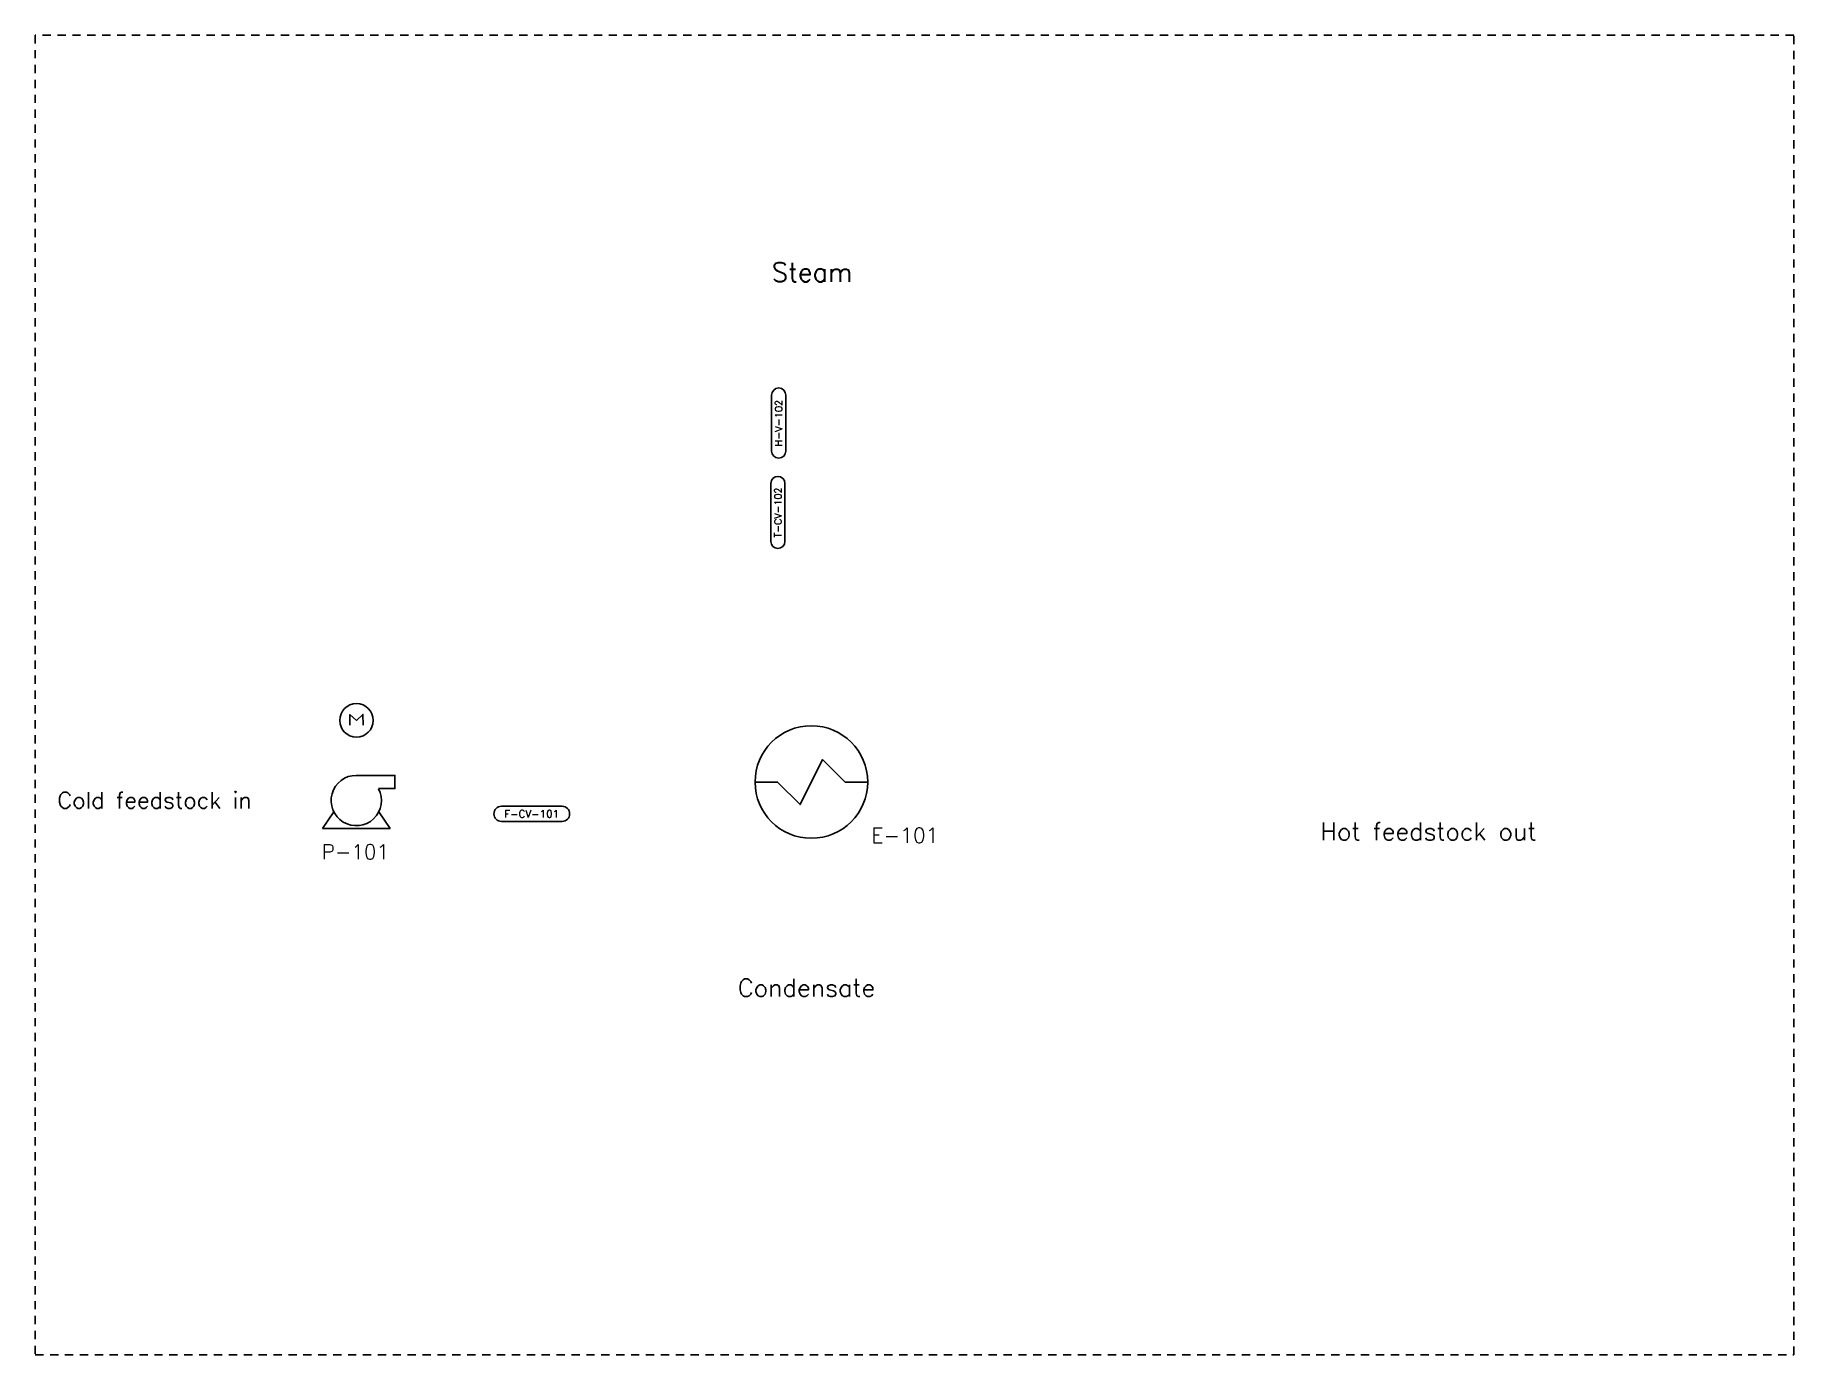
# Model space of a CAD drawing. Header units: inches. Extents: x 0 to 26.6, y 0 to 19.9.
import ezdxf
from ezdxf.enums import TextEntityAlignment as Align

# ---------------------------------------------------------------- set-up
doc = ezdxf.new("R2010")
doc.units = ezdxf.units.IN
doc.header["$MEASUREMENT"] = 0
doc.linetypes.add('HIDDEN2', pattern=[0.1875, 0.125, -0.0625])
doc.layers.add('no plot', color=41, linetype='HIDDEN2', plot=False)
doc.layers.add('Text', color=7, linetype='Continuous')
doc.styles.get("Standard").update_dxf_attribs({"font": 'romans.shx', "height": 0.1})

# ---------------------------------------------------------------- blocks, each defined once
blk = doc.blocks.new('*U30')
at = {"color": 0, "linetype": 'ByBlock', "lineweight": -2}
for p, q in [((-0.418, 0.093), (-0.021, 0.093)), ((-0.021, 0.093), (0.381, 0.093)), ((0.381, -0.108), (-0.418, -0.108))]:
    blk.add_line(p, q, dxfattribs=at)
for centre, start, end in [((-0.418, -0.007), 90, 270), ((0.381, -0.007), 270, 90)]:
    blk.add_arc(centre, 0.1, start, end, dxfattribs=at)
blk.add_attdef('#(TargetObject.Tag)', text='', height=0.1, dxfattribs=at).set_placement((-0.02, -0.057), align=Align.CENTER)
blk = doc.blocks.new('*U55')
at = {"color": 0, "linetype": 'ByBlock', "lineweight": -2}
for p, q in [((-0.436, 0.093), (-0.021, 0.093)), ((-0.021, 0.093), (0.398, 0.093)), ((0.398, -0.108), (-0.436, -0.108))]:
    blk.add_line(p, q, dxfattribs=at)
for centre, start, end in [((-0.436, -0.007), 90, 270), ((0.398, -0.007), 270, 90)]:
    blk.add_arc(centre, 0.1, start, end, dxfattribs=at)
blk.add_attdef('#(TargetObject.Tag)', text='', height=0.1, dxfattribs=at).set_placement((-0.02, -0.057), align=Align.CENTER)
blk = doc.blocks.new('*U57')
at = {"color": 0, "linetype": 'ByBlock', "lineweight": -2}
for p, q in [((-0.41, 0.093), (-0.021, 0.093)), ((-0.021, 0.093), (0.373, 0.093)), ((0.373, -0.108), (-0.41, -0.108))]:
    blk.add_line(p, q, dxfattribs=at)
for centre, start, end in [((-0.41, -0.007), 90, 270), ((0.373, -0.007), 270, 90)]:
    blk.add_arc(centre, 0.1, start, end, dxfattribs=at)
blk.add_attdef('#(TargetObject.Tag)', text='', height=0.1, dxfattribs=at).set_placement((-0.02, -0.057), align=Align.CENTER)
blk = doc.blocks.new('E101')
blk.add_lwpolyline([(10.874, 8.654), (11.214, 8.654), (11.554, 8.314), (11.894, 8.994), (12.234, 8.654), (12.574, 8.654)])
blk.add_circle((11.724, 8.654), 0.85)
blk = doc.blocks.new('P101')
for points in [[(-0.001, 0.38), (0.584, 0.38), (0.583, 0.179), (0.336, 0.179)], [(-0.51, -0.425), (-0.34, -0.17)], [(0.34, -0.17), (0.51, -0.425)], [(-0.51, -0.425), (0.51, -0.425)]]:
    blk.add_lwpolyline(points)
blk.add_arc((0, 0), 0.38, 89.8276, 28.0392)

msp = doc.modelspace()

# ---------------------------------------------------------------- linework, layer by layer
for points in [[(4.853, 9.585), (4.753, 9.674), (4.753, 9.512)], [(4.853, 9.585), (4.951, 9.675), (4.954, 9.513)]]:
    msp.add_lwpolyline(points)
msp.add_circle((4.853, 9.585), 0.253)
at = {"layer": 'no plot'}
msp.add_lwpolyline([(0, 0), (26.562, 0), (26.562, 19.938), (0, 19.938)], close=True, dxfattribs=at)

# ---------------------------------------------------------------- block references
for name, p in [('E101', (0, 0)), ('P101', (4.85, 8.375))]:
    msp.add_blockref(name, p)
at = {"layer": 'Text', "rotation": 90}
for name, p, xscale, yscale, zscale, values in [('*U57', (11.223, 14.097), 1.078658286974384, 1.078658286974384, 1.078658286974384, {'#(TargetObject.Tag)': 'H-V-102'}), ('*U55', (11.211, 12.747), 1.052539469330066, 1.052539469330066, 1.052539469330066, {'#(TargetObject.Tag)': 'T-CV-102'})]:
    msp.add_blockref(name, p, dxfattribs=dict(at, xscale=xscale, yscale=yscale, zscale=zscale)).add_auto_attribs(values)
at = {"layer": 'Text', "xscale": 1.144353283573549, "yscale": 1.144353283573549, "zscale": 1.144353283573549}
msp.add_blockref('*U30', (7.522, 8.181), dxfattribs=at).add_auto_attribs({'#(TargetObject.Tag)': 'F-CV-101'})

# ---------------------------------------------------------------- texts
at = {"attachment_point": 1}
for s, width, gutter_width, insert, char_height in [('Steam', 1.46212, 1.433, (11.126, 16.499), 0.2866), ('Cold feedstock in', 3.49039, 1.24, (0.336, 8.503), 0.248), ('Hot feedstock out', 3.78235, 1.337, (19.411, 8.041), 0.26733), ('Condensate', 2.45707, 1.337, (10.612, 5.679), 0.2675)]:
    msp.add_mtext_dynamic_manual_height_columns(s, width=width, gutter_width=gutter_width, heights=[0], dxfattribs=dict(at, insert=insert, char_height=char_height))
for tag, p, height in [('P-101', (4.327, 7.488), 0.222), ('E-101', (12.63, 7.737), 0.225)]:
    msp.add_attdef(tag, p, '', height=height)

doc.saveas('drawing.dxf')
